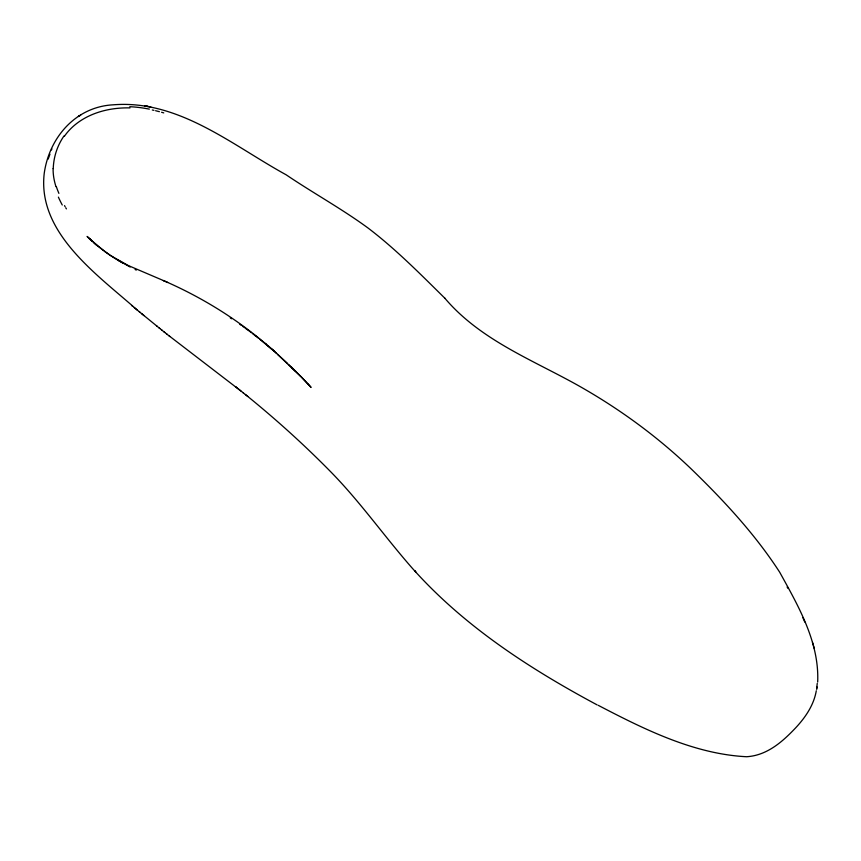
<?xml version="1.0" encoding="UTF-8"?>
<svg xmlns="http://www.w3.org/2000/svg" width="861" height="861" viewBox="0 0 861 861"><rect width="100%" height="100%" fill="white"/><g stroke="black" fill="none" stroke-linecap="round" stroke-linejoin="round"><path stroke-width="1.29" d="M817.67 682.052C819.457 642.252 798.298 605.95 779.711 572.253C755.065 534.164 723.95 500.693 691.48 469.191C657.352 436.43 618.865 408.362 577.656 385.201C531.334 359.328 479.9 339.686 444.706 298.057M817.24 683.397L816.691 688.316M816.723 689.424L817.132 686.992M816.293 690.748C813.623 706.418 803.808 719.656 792.895 730.731A279.147 209.062 20 0 1 787.449 736.09C778.366 744.657 767.84 752.299 755.549 755.355A49.238 36.883 20 0 1 746.67 756.733C694.063 754.128 644.319 729.364 598.255 705.331M444.857 298.218C420.168 273.906 395.737 249.066 368.088 228.057C341.806 208.782 313.156 193.068 286.175 174.815C232.104 145.154 178.83 99.596 113.383 104.805C75.66 106.721 49.26 137.556 44.245 173.244C37.066 233.234 97.96 275.111 137.416 310.197M48.173 159.091L49.97 154.151M51.477 149.943L51.875 148.878M79.395 115.912L78.405 116.504L80.697 115.159M147.737 106.409L150.89 107.033M152.3 109.982L153.947 110.348M155.604 110.725L159.425 111.682M161.588 112.274L163.751 112.888M163.601 280.632L128.332 265.565L110.746 255.695M167.777 282.505L163.364 280.535C204.638 298.423 243.189 322.821 276.37 353.236M135.091 269.504L136.275 270.096M130.172 267.018L115.826 258.989L104.698 251.52M597.125 704.89C529.483 668.62 463.896 626.141 412.462 568.411C384.652 536.79 360.425 502.081 330.882 471.957C303.19 443.759 273.733 417.273 242.899 392.541M122.692 262.982L118.291 260.463M230.264 317.903L231.577 318.753M109.842 255.093L96.927 245.46L87.101 236.431L90.911 240.144M239.788 324.317L241.102 325.232M242.447 326.179L243.792 327.137M245.051 328.041L248.872 330.85M250.153 331.797L251.434 332.766M103.783 250.777L88.931 238.249L91.74 240.876L90.362 239.616M252.703 333.724L255.76 336.07M255.233 335.661L256.492 336.64M240.886 390.948L166.571 333.907M257.019 337.06L258.278 338.05M243.351 392.896L235.473 386.686L235.968 387.084M164.031 331.883L167.303 334.488M169.122 335.919L169.843 336.5M259.559 339.073L271.689 349.146M245.363 394.51L247.828 396.49M141.462 313.501L157.229 326.373M161.502 329.849L164.763 332.464M131.615 305.472L132.433 306.129M158.994 327.815L162.234 330.43M156.487 325.781L159.726 328.407M134.219 307.592L139.977 312.274M139.181 311.639L144.067 315.632M265.21 343.378L266.566 344.508M267.911 345.648L272.862 350.169M94.107 243.039L96.927 245.46M271.925 349.092L274.035 351.18M273.249 350.244L301.07 376.774M277.533 354.269L287.692 363.59M288.779 364.623L300.026 375.708M292.04 367.755L291.535 367.26L295.829 371.478M300.22 375.837L309.992 386.223M301.458 377.107L308.787 384.91M308.13 384.2L311.09 387.418L310.1 386.331M65.77 207.802L66.415 208.889M64.532 205.628L65.145 206.715M787.137 587.019L787.761 588.181M802.872 617.628L804.777 622.029M813.279 644.997L812.493 642.424M814.194 648.247L813.473 645.675M53.242 168.584A105.365 79.599 20.3 0 1 64.026 135.909M55.976 186.643A82.053 61.583 22.9 0 1 53.102 168.562M64.478 136.146A90.05 68.202 19.5 0 1 130.011 107.894M62.25 204.993A155.873 123.327 15 0 1 58.387 197.126M58.903 193.37A102.577 77.404 22.1 0 1 56.331 186.622M129.807 106.71A108.432 84.55 23.2 0 1 149.351 109.143M148.017 106.463L144.573 105.849L148.017 106.463M415.766 571.919L414.561 570.617L415.669 571.822"/></g></svg>
